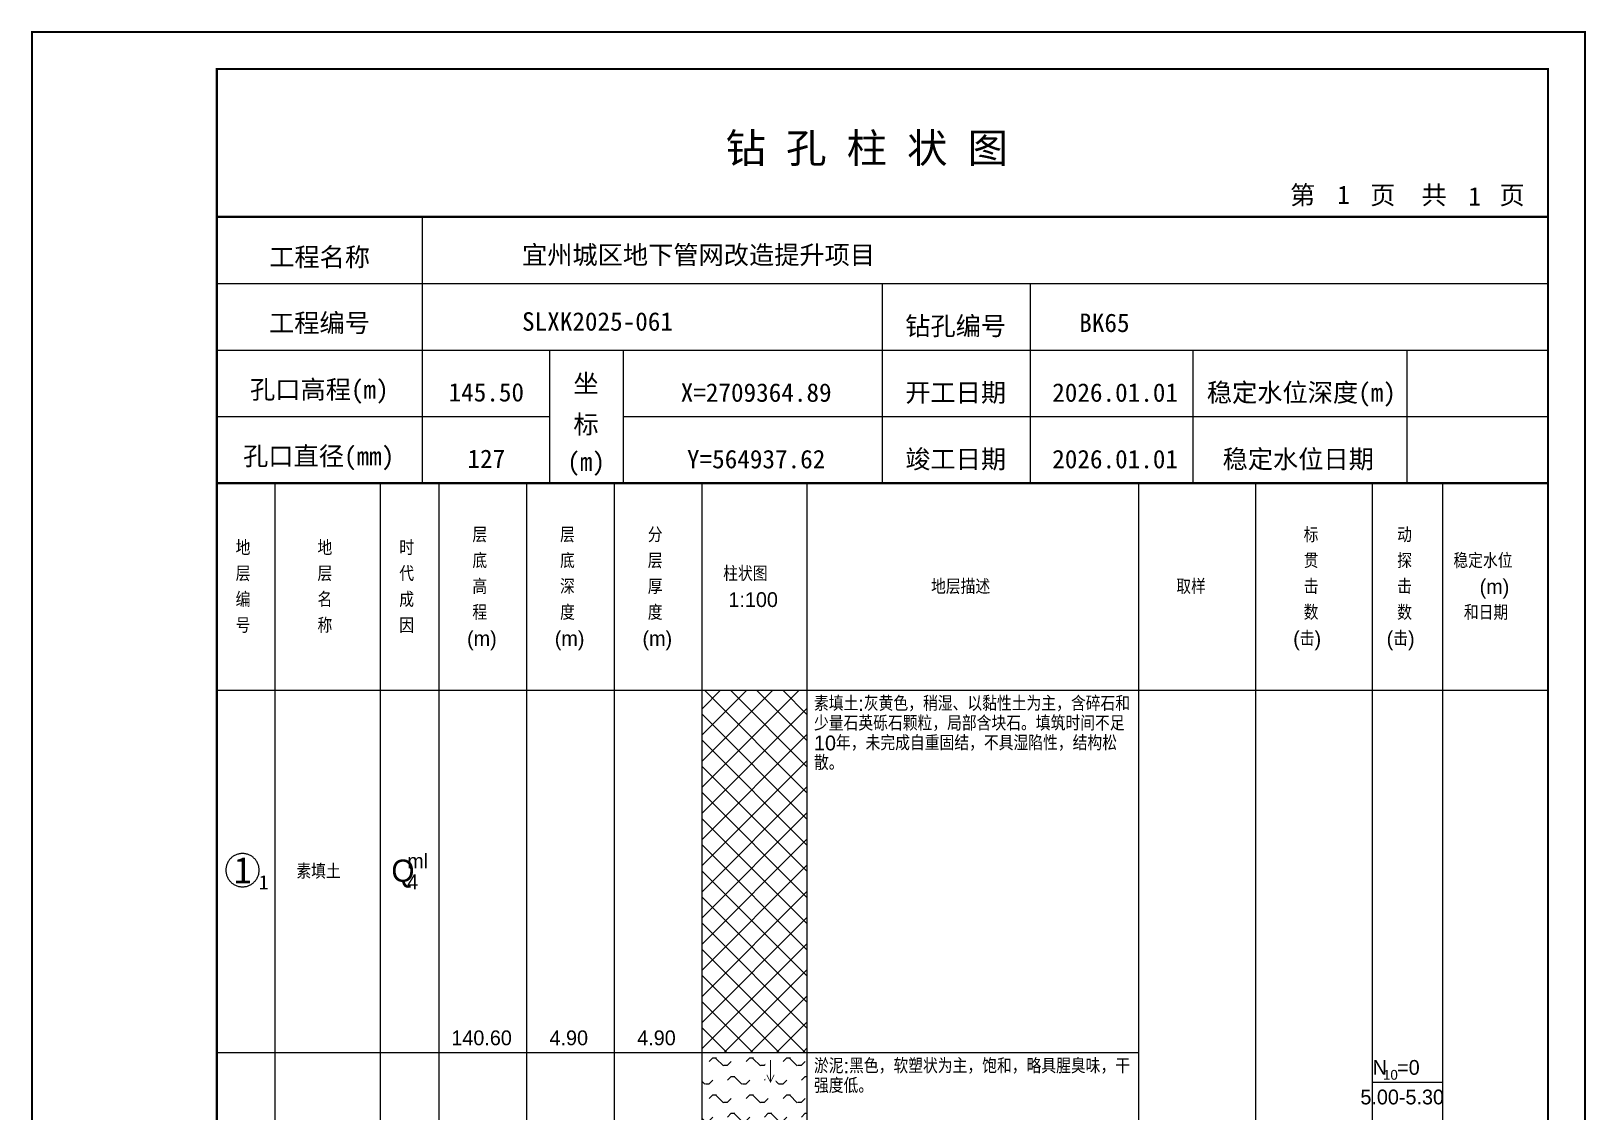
# Model space of a CAD drawing. Header units: millimetres. Extents: x 12489 to 89920, y 4630 to 4927.
# Drawn here: x 26569.3 to 26779.6, y 4780.7 to 4926.8 of the extents above; entities that cross this region are included whole.
import ezdxf
from ezdxf.enums import TextEntityAlignment as Align

# ---------------------------------------------------------------- set-up
doc = ezdxf.new("R2010")
doc.units = ezdxf.units.MM
doc.layers.add('ZZT_TC', color=7, linetype='Continuous')
doc.styles.add('成果图图块', font='', dxfattribs={"height": 2.5})
doc.styles.add('成果图模板', font='')
doc.styles.add('成果图模板标题', font='simhei.ttf')
doc.styles.add('成果图表体', font='Comfont.shx', dxfattribs={"height": 2, "bigfont": 'Hztxt12a.shx'})
doc.styles.get('成果图图块').set_extended_font_data('FangSong_GB2312')
doc.styles.get('成果图模板').set_extended_font_data('FangSong_GB2312')

# ---------------------------------------------------------------- blocks, each defined once
blk = doc.blocks.new('DCBH-1-1-1054', base_point=(0.3, -0.11))
at = {"layer": 'ZZT_TC', "color": 7}
blk.add_polyline3d([(-0.19, 2.31, 0), (-0.3, 2.31, 0), (-0.41, 2.3, 0), (-0.52, 2.29, 0), (-0.63, 2.27, 0), (-0.73, 2.24, 0), (-0.84, 2.21, 0), (-0.95, 2.18, 0), (-1.05, 2.14, 0), (-1.15, 2.09, 0), (-1.25, 2.04, 0), (-1.35, 1.99, 0), (-1.44, 1.93, 0), (-1.53, 1.87, 0), (-1.62, 1.8, 0), (-1.7, 1.73, 0), (-1.78, 1.65, 0), (-1.86, 1.57, 0), (-1.93, 1.49, 0), (-2, 1.4, 0), (-2.06, 1.31, 0), (-2.12, 1.22, 0), (-2.17, 1.12, 0), (-2.22, 1.02, 0), (-2.27, 0.92, 0), (-2.31, 0.82, 0), (-2.34, 0.71, 0), (-2.37, 0.61, 0), (-2.4, 0.5, 0), (-2.41, 0.39, 0), (-2.43, 0.28, 0), (-2.44, 0.17, 0), (-2.44, 0.06, 0), (-2.44, -0.05, 0), (-2.43, -0.16, 0), (-2.41, -0.27, 0), (-2.4, -0.38, 0), (-2.37, -0.49, 0), (-2.34, -0.6, 0), (-2.31, -0.7, 0), (-2.27, -0.8, 0), (-2.22, -0.9, 0), (-2.17, -1, 0), (-2.12, -1.1, 0), (-2.06, -1.19, 0), (-2, -1.28, 0), (-1.93, -1.37, 0), (-1.86, -1.45, 0), (-1.78, -1.53, 0), (-1.7, -1.61, 0), (-1.62, -1.68, 0), (-1.53, -1.75, 0), (-1.44, -1.81, 0), (-1.35, -1.87, 0), (-1.25, -1.93, 0), (-1.15, -1.98, 0), (-1.05, -2.02, 0), (-0.95, -2.06, 0), (-0.84, -2.1, 0), (-0.73, -2.13, 0), (-0.63, -2.15, 0), (-0.52, -2.17, 0), (-0.41, -2.18, 0), (-0.3, -2.19, 0), (-0.19, -2.19, 0), (-0.08, -2.19, 0), (0.03, -2.18, 0), (0.14, -2.17, 0), (0.25, -2.15, 0), (0.36, -2.13, 0), (0.47, -2.1, 0), (0.57, -2.06, 0), (0.67, -2.02, 0), (0.77, -1.98, 0), (0.87, -1.93, 0), (0.97, -1.87, 0), (1.06, -1.81, 0), (1.15, -1.75, 0), (1.24, -1.68, 0), (1.32, -1.61, 0), (1.4, -1.53, 0), (1.48, -1.45, 0), (1.55, -1.37, 0), (1.62, -1.28, 0), (1.68, -1.19, 0), (1.74, -1.1, 0), (1.8, -1, 0), (1.85, -0.9, 0), (1.89, -0.8, 0), (1.93, -0.7, 0), (1.97, -0.6, 0), (2, -0.49, 0), (2.02, -0.38, 0), (2.04, -0.27, 0), (2.05, -0.16, 0), (2.06, -0.05, 0), (2.06, 0.06, 0), (2.06, 0.17, 0), (2.05, 0.28, 0), (2.04, 0.39, 0), (2.02, 0.5, 0), (2, 0.61, 0), (1.97, 0.71, 0), (1.93, 0.82, 0), (1.89, 0.92, 0), (1.85, 1.02, 0), (1.8, 1.12, 0), (1.74, 1.22, 0), (1.68, 1.31, 0), (1.62, 1.4, 0), (1.55, 1.49, 0), (1.48, 1.57, 0), (1.4, 1.65, 0), (1.32, 1.73, 0), (1.24, 1.8, 0), (1.15, 1.87, 0), (1.06, 1.93, 0), (0.97, 1.99, 0), (0.87, 2.04, 0), (0.77, 2.09, 0), (0.67, 2.14, 0), (0.57, 2.18, 0), (0.47, 2.21, 0), (0.36, 2.24, 0), (0.25, 2.27, 0), (0.14, 2.29, 0), (0.03, 2.3, 0), (-0.08, 2.31, 0), (-0.19, 2.31, 0)], dxfattribs=at)
at = {"style": '成果图图块'}
blk.add_text('1', height=3.57, dxfattribs=at).set_placement((-0.16, -1.74), align=Align.CENTER)
blk.add_text('1', height=1.91, dxfattribs=at).set_placement((2.03, -2.53))
blk = doc.blocks.new('zztGLdt.dwg', base_point=(0.5, 0))
blk.add_wipeout([(-0.2, -0.2), (1.2, -0.2), (1.2, 3.2), (-0.2, 3.2)])
at = {"color": 7, "const_width": 0.1}
for points in [[(0.5, 3), (0.5, 0)], [(0, 1), (0.5, 0), (1, 1)]]:
    blk.add_lwpolyline(points, dxfattribs=at)
blk = doc.blocks.new('钻孔柱状图路桥昇龙制图梁世成校核莫家里.dwg65', base_point=(25, 236))
for p, q in [((52.82, 236), (52.82, 272)), ((25, 263), (205, 263)), ((115, 236), (115, 263)), ((135, 236), (135, 263)), ((25, 254), (205, 254)), ((70, 236), (70, 254)), ((80, 236), (80, 254)), ((157, 236), (157, 254)), ((185.95, 236), (185.95, 254)), ((25, 245), (70, 245)), ((80, 245), (205, 245))]:
    blk.add_line(p, q)
for points, const_width in [([(0, 0), (210, 0), (210, 297), (0, 297)], 0.25), ([(25, 5), (205, 5), (205, 292), (25, 292)], 0.3)]:
    blk.add_lwpolyline(points, close=True, dxfattribs=dict(const_width=const_width))
at = {"const_width": 0.3}
for points in [[(25, 272), (205, 272)], [(25, 236), (205, 236)]]:
    blk.add_lwpolyline(points, dxfattribs=at)
for s, height, style, p in [('钻 孔 柱 状 图', 4, '成果图模板标题', (93.8, 279.31)), ('第', 2.5, '成果图模板', (170.12, 273.7)), ('页', 2.5, '成果图模板', (180.96, 273.7)), ('共', 2.5, '成果图模板', (187.88, 273.7)), ('页', 2.5, '成果图模板', (198.44, 273.7)), ('工程名称', 2.5, '成果图模板', (32.07, 265.32)), ('宜州城区地下管网改造提升项目', 2.5, '成果图模板', (66.26, 265.61)), ('工程编号', 2.5, '成果图模板', (32.05, 256.41)), ('SLXK2025-061', 2.5, '成果图模板', (66.26, 256.61)), ('钻孔编号', 2.5, '成果图模板', (118.08, 256)), ('BK65', 2.5, '成果图模板', (141.61, 256.43)), ('孔口高程(m)', 2.5, '成果图模板', (29.48, 247.41)), ('坐', 2.5, '成果图模板', (73.21, 248.24)), ('开工日期', 2.5, '成果图模板', (118.08, 247)), ('稳定水位深度(m)', 2.5, '成果图模板', (158.86, 247)), ('标', 2.5, '成果图模板', (73.21, 242.7)), ('孔口直径(mm)', 2.5, '成果图模板', (28.54, 238.41)), ('(m) ', 2.5, '成果图模板', (72.38, 237.65)), ('竣工日期', 2.5, '成果图模板', (118.08, 238)), ('稳定水位日期', 2.5, '成果图模板', (160.99, 238))]:
    blk.add_text(s, height=height, dxfattribs=dict(style=style)).set_placement(p)
at = {"style": '成果图模板'}
for s, p in [('1', (177.35, 273.74)), ('1', (195.08, 273.53)), ('145.50', (61.43, 247.04)), ('X=2709364.89', (97.92, 247)), ('2026.01.01', (146.46, 247)), ('127', (61.43, 238.04)), ('Y=564937.62', (97.92, 238)), ('2026.01.01', (146.46, 238))]:
    blk.add_text(s, height=2.5, dxfattribs=at).set_placement(p, align=Align.CENTER)

msp = doc.modelspace()

# ---------------------------------------------------------------- hatches: boundary and pattern name
at = {"linetype": 'Continuous'}
h = msp.add_hatch(dxfattribs=at)
h.set_pattern_fill('GKSTT', scale=0.5, style=0, pattern_type=2)
h.set_pattern_definition([(45, (0, 0), (-1.76776695, 1.76776695), []), (135, (0, 0), (-1.76776695, -1.76776695), [])])
h.paths.add_polyline_path([(26660.06, 4788.71), (26674.29, 4788.71), (26674.29, 4837.71), (26660.06, 4837.71)])
h = msp.add_hatch(dxfattribs=at)
h.set_pattern_fill('GKYN', scale=0.5, style=0, pattern_type=2)
h.set_pattern_definition([(45, (-1.5, 0), (-2.50000007, 2.50000007), [0.707107, -2.828427]), (0, (-1, 0.5), (2.5, 2.5), [0.5, -4.5]), (315, (-0.5, 0.5), (4.99998953, -1.06e-05), [1.414214, -2.12132]), (0, (0.5, -0.5), (2.5, 2.5), [0.5, -4.5]), (45, (1, -0.5), (-2.50000007, 2.50000007), [0.707107, -2.828427])])
h.paths.add_polyline_path([(26660.06, 4765.71), (26674.29, 4765.71), (26674.29, 4788.71), (26660.06, 4788.71)])

# ---------------------------------------------------------------- linework, layer by layer
at = {"color": 0}
for p, q in [((26594.45, 4837.71), (26602.35, 4837.71)), ((26594.45, 4788.71), (26594.45, 4837.71)), ((26602.35, 4788.71), (26602.35, 4837.71)), ((26594.45, 4788.71), (26602.35, 4788.71)), ((26594.45, 4788.71), (26602.35, 4788.71)), ((26594.45, 4765.71), (26594.45, 4788.71)), ((26602.35, 4765.71), (26602.35, 4788.71))]:
    msp.add_line(p, q, dxfattribs=at)
for points in [[(26594.45, 4865.71), (26602.35, 4865.71)], [(26594.45, 4837.71), (26594.45, 4865.71)], [(26602.35, 4837.71), (26602.35, 4865.71)], [(26602.35, 4865.71), (26616.58, 4865.71)], [(26602.35, 4837.71), (26602.35, 4865.71)], [(26616.58, 4837.71), (26616.58, 4865.71)], [(26616.58, 4865.71), (26624.49, 4865.71)], [(26616.58, 4837.71), (26616.58, 4865.71)], [(26624.49, 4837.71), (26624.49, 4865.71)], [(26624.49, 4865.71), (26636.35, 4865.71)], [(26624.49, 4837.71), (26624.49, 4865.71)], [(26636.35, 4837.71), (26636.35, 4865.71)], [(26636.35, 4865.71), (26648.2, 4865.71)], [(26636.35, 4837.71), (26636.35, 4865.71)], [(26648.2, 4837.71), (26648.2, 4865.71)], [(26648.2, 4865.71), (26660.06, 4865.71)], [(26648.2, 4837.71), (26648.2, 4865.71)], [(26660.06, 4837.71), (26660.06, 4865.71)], [(26660.06, 4865.71), (26674.29, 4865.71)], [(26660.06, 4837.71), (26660.06, 4865.71)], [(26674.29, 4837.71), (26674.29, 4865.71)], [(26674.29, 4865.71), (26719.11, 4865.71)], [(26674.29, 4837.71), (26674.29, 4865.71)], [(26719.11, 4837.71), (26719.11, 4865.71)], [(26719.11, 4865.71), (26734.92, 4865.71)], [(26719.11, 4837.71), (26719.11, 4865.71)], [(26734.92, 4837.71), (26734.92, 4865.71)], [(26734.92, 4865.71), (26750.73, 4865.71)], [(26734.92, 4837.71), (26734.92, 4865.71)], [(26750.73, 4837.71), (26750.73, 4865.71)], [(26750.73, 4865.71), (26760.22, 4865.71)], [(26750.73, 4837.71), (26750.73, 4865.71)], [(26760.22, 4837.71), (26760.22, 4865.71)], [(26760.22, 4865.71), (26774.45, 4865.71)], [(26760.22, 4837.71), (26760.22, 4865.71)], [(26774.45, 4837.71), (26774.45, 4865.71)], [(26594.45, 4837.71), (26602.35, 4837.71)], [(26594.45, 4643.71), (26594.45, 4837.71)], [(26594.45, 4837.71), (26602.35, 4837.71)], [(26602.35, 4643.71), (26602.35, 4837.71)], [(26602.35, 4837.71), (26616.58, 4837.71)], [(26602.35, 4643.71), (26602.35, 4837.71)], [(26602.35, 4837.71), (26616.58, 4837.71)], [(26602.35, 4837.71), (26616.58, 4837.71)], [(26602.35, 4788.71), (26602.35, 4837.71)], [(26616.58, 4643.71), (26616.58, 4837.71)], [(26616.58, 4788.71), (26616.58, 4837.71)], [(26616.58, 4837.71), (26624.49, 4837.71)], [(26616.58, 4643.71), (26616.58, 4837.71)], [(26616.58, 4837.71), (26624.49, 4837.71)], [(26616.58, 4837.71), (26624.49, 4837.71)], [(26616.58, 4788.71), (26616.58, 4837.71)], [(26624.49, 4643.71), (26624.49, 4837.71)], [(26624.49, 4788.71), (26624.49, 4837.71)], [(26624.49, 4837.71), (26636.35, 4837.71)], [(26624.49, 4643.71), (26624.49, 4837.71)], [(26624.49, 4837.71), (26636.35, 4837.71)], [(26624.49, 4837.71), (26636.35, 4837.71)], [(26624.49, 4788.71), (26624.49, 4837.71)], [(26636.35, 4643.71), (26636.35, 4837.71)], [(26636.35, 4788.71), (26636.35, 4837.71)], [(26636.35, 4837.71), (26648.2, 4837.71)], [(26636.35, 4643.71), (26636.35, 4837.71)], [(26636.35, 4837.71), (26648.2, 4837.71)], [(26636.35, 4837.71), (26648.2, 4837.71)], [(26636.35, 4788.71), (26636.35, 4837.71)], [(26648.2, 4643.71), (26648.2, 4837.71)], [(26648.2, 4788.71), (26648.2, 4837.71)], [(26648.2, 4837.71), (26660.06, 4837.71)], [(26648.2, 4643.71), (26648.2, 4837.71)], [(26648.2, 4837.71), (26660.06, 4837.71)], [(26648.2, 4837.71), (26660.06, 4837.71)], [(26648.2, 4788.71), (26648.2, 4837.71)], [(26660.06, 4643.71), (26660.06, 4837.71)], [(26660.06, 4788.71), (26660.06, 4837.71)], [(26660.06, 4837.71), (26674.29, 4837.71)], [(26660.06, 4643.71), (26660.06, 4837.71)], [(26660.06, 4837.71), (26674.29, 4837.71)], [(26674.29, 4643.71), (26674.29, 4837.71)], [(26674.29, 4837.71), (26719.11, 4837.71)], [(26674.29, 4643.71), (26674.29, 4837.71)], [(26674.29, 4837.71), (26719.11, 4837.71)], [(26674.29, 4837.71), (26719.11, 4837.71)], [(26674.29, 4788.71), (26674.29, 4837.71)], [(26719.11, 4643.71), (26719.11, 4837.71)], [(26719.11, 4788.71), (26719.11, 4837.71)], [(26719.11, 4837.71), (26734.92, 4837.71)], [(26719.11, 4643.71), (26719.11, 4837.71)], [(26719.11, 4837.71), (26734.92, 4837.71)], [(26734.92, 4643.71), (26734.92, 4837.71)], [(26734.92, 4837.71), (26750.73, 4837.71)], [(26734.92, 4643.71), (26734.92, 4837.71)], [(26734.92, 4837.71), (26750.73, 4837.71)], [(26750.73, 4643.71), (26750.73, 4837.71)], [(26750.73, 4837.71), (26760.22, 4837.71)], [(26750.73, 4643.71), (26750.73, 4837.71)], [(26750.73, 4837.71), (26760.22, 4837.71)], [(26750.73, 4837.71), (26760.22, 4837.71)], [(26750.73, 4784.71), (26750.73, 4837.71)], [(26760.22, 4643.71), (26760.22, 4837.71)], [(26760.22, 4784.71), (26760.22, 4837.71)], [(26760.22, 4837.71), (26774.45, 4837.71)], [(26760.22, 4643.71), (26760.22, 4837.71)], [(26760.22, 4837.71), (26774.45, 4837.71)], [(26774.45, 4643.71), (26774.45, 4837.71)], [(26602.35, 4788.71), (26616.58, 4788.71)], [(26602.35, 4788.71), (26616.58, 4788.71)], [(26602.35, 4765.71), (26602.35, 4788.71)], [(26616.58, 4765.71), (26616.58, 4788.71)], [(26616.58, 4788.71), (26624.49, 4788.71)], [(26616.58, 4788.71), (26624.49, 4788.71)], [(26616.58, 4765.71), (26616.58, 4788.71)], [(26624.49, 4765.71), (26624.49, 4788.71)], [(26624.49, 4788.71), (26636.35, 4788.71)], [(26624.49, 4788.71), (26636.35, 4788.71)], [(26624.49, 4765.71), (26624.49, 4788.71)], [(26636.35, 4765.71), (26636.35, 4788.71)], [(26636.35, 4788.71), (26648.2, 4788.71)], [(26636.35, 4788.71), (26648.2, 4788.71)], [(26636.35, 4765.71), (26636.35, 4788.71)], [(26648.2, 4765.71), (26648.2, 4788.71)], [(26648.2, 4788.71), (26660.06, 4788.71)], [(26648.2, 4788.71), (26660.06, 4788.71)], [(26648.2, 4765.71), (26648.2, 4788.71)], [(26660.06, 4765.71), (26660.06, 4788.71)], [(26674.29, 4788.71), (26719.11, 4788.71)], [(26674.29, 4788.71), (26719.11, 4788.71)], [(26674.29, 4765.71), (26674.29, 4788.71)], [(26719.11, 4765.71), (26719.11, 4788.71)], [(26750.73, 4784.71), (26760.22, 4784.71)]]:
    msp.add_lwpolyline(points, dxfattribs=at)
at = {"color": 7, "flags": 128}
msp.add_lwpolyline([(26660.06, 4788.71), (26674.29, 4788.71)], dxfattribs=at)

# ---------------------------------------------------------------- block references
msp.add_blockref('DCBH-1-1-1054', (26598.4, 4813.21))

# ---------------------------------------------------------------- texts
at = {"color": 0, "style": '成果图表体'}
for s, height, p in [('层', 2, (26629, 4857.71)), ('层', 2, (26640.85, 4857.71)), ('分', 2, (26652.71, 4857.71)), ('标', 2, (26741.41, 4857.71)), ('动', 2, (26754.05, 4857.71)), ('地', 2, (26596.98, 4855.96)), ('地', 2, (26608.05, 4855.96)), ('时', 2, (26619.11, 4855.96)), ('底', 2, (26629, 4854.21)), ('底', 2, (26640.85, 4854.21)), ('层', 2, (26652.71, 4854.21)), ('贯', 2, (26741.41, 4854.21)), ('探', 2, (26754.05, 4854.21)), ('稳定水位', 2, (26761.65, 4854.21)), ('层', 2, (26596.98, 4852.46)), ('层', 2, (26608.05, 4852.46)), ('代', 2, (26619.11, 4852.46)), ('高', 2, (26629, 4850.71)), ('深', 2, (26640.85, 4850.71)), ('厚', 2, (26652.71, 4850.71)), ('柱状图', 2, (26662.91, 4852.46)), ('地层描述', 2, (26691.02, 4850.71)), ('取样', 2, (26724.18, 4850.71)), ('击', 2, (26741.41, 4850.71)), ('击', 2, (26754.05, 4850.71)), ('(m)', 2, (26765.2, 4850.71)), ('编', 2, (26596.98, 4848.96)), ('名', 2, (26608.05, 4848.96)), ('成', 2, (26619.11, 4848.96)), ('1:100', 2, (26663.62, 4848.96)), ('程', 2, (26629, 4847.21)), ('度', 2, (26640.85, 4847.21)), ('度', 2, (26652.71, 4847.21)), ('数', 2, (26741.41, 4847.21)), ('数', 2, (26754.05, 4847.21)), ('和日期', 2, (26763.07, 4847.21)), ('号', 2, (26596.98, 4845.46)), ('称', 2, (26608.05, 4845.46)), ('因', 2, (26619.11, 4845.46)), ('(m)', 2, (26628.28, 4843.71)), ('(m)', 2, (26640.14, 4843.71)), ('(m)', 2, (26652, 4843.71)), ('(击)', 2, (26739.99, 4843.71)), ('(击)', 2, (26752.63, 4843.71)), ('Q', 3, (26618.05, 4811.81)), ('ml', 2, (26620.18, 4813.61)), ('素填土', 2, (26605.2, 4812.21)), ('4', 2, (26620.18, 4810.81)), ('140.60', 2, (26626.15, 4789.71)), ('4.90', 2, (26639.43, 4789.71)), ('4.90', 2, (26651.29, 4789.71)), ('N', 2, (26750.73, 4785.71)), ('=0', 2, (26754.05, 4785.71)), ('10', 1.333, (26752.15, 4785.04)), ('5.00-5.30', 2, (26749.08, 4781.71))]:
    msp.add_text(s, height=height, dxfattribs=at).set_placement(p)
at = {"color": 0, "char_height": 2, "width": 43.0292, "attachment_point": 1, "line_spacing_factor": 0.8, "style": '成果图表体'}
for s, insert in [('素填土:灰黄色，稍湿、以黏性土为主，含碎石和少量石英砾石颗粒，局部含块石。填筑时间不足10年，未完成自重固结，不具湿陷性，结构松散。', (26675.19, 4836.91)), ('淤泥:黑色，软塑状为主，饱和，略具腥臭味，干强度低。', (26675.19, 4787.91))]:
    msp.add_mtext(s, dxfattribs=dict(at, insert=insert))

# ---------------------------------------------------------------- next in the draw order: block references
msp.add_blockref('zztGLdt.dwg', (26669.31, 4784.71))

# ---------------------------------------------------------------- next in the draw order: block references
msp.add_blockref('钻孔柱状图路桥昇龙制图梁世成校核莫家里.dwg65', (26594.45, 4865.71))

doc.saveas('drawing.dxf')
